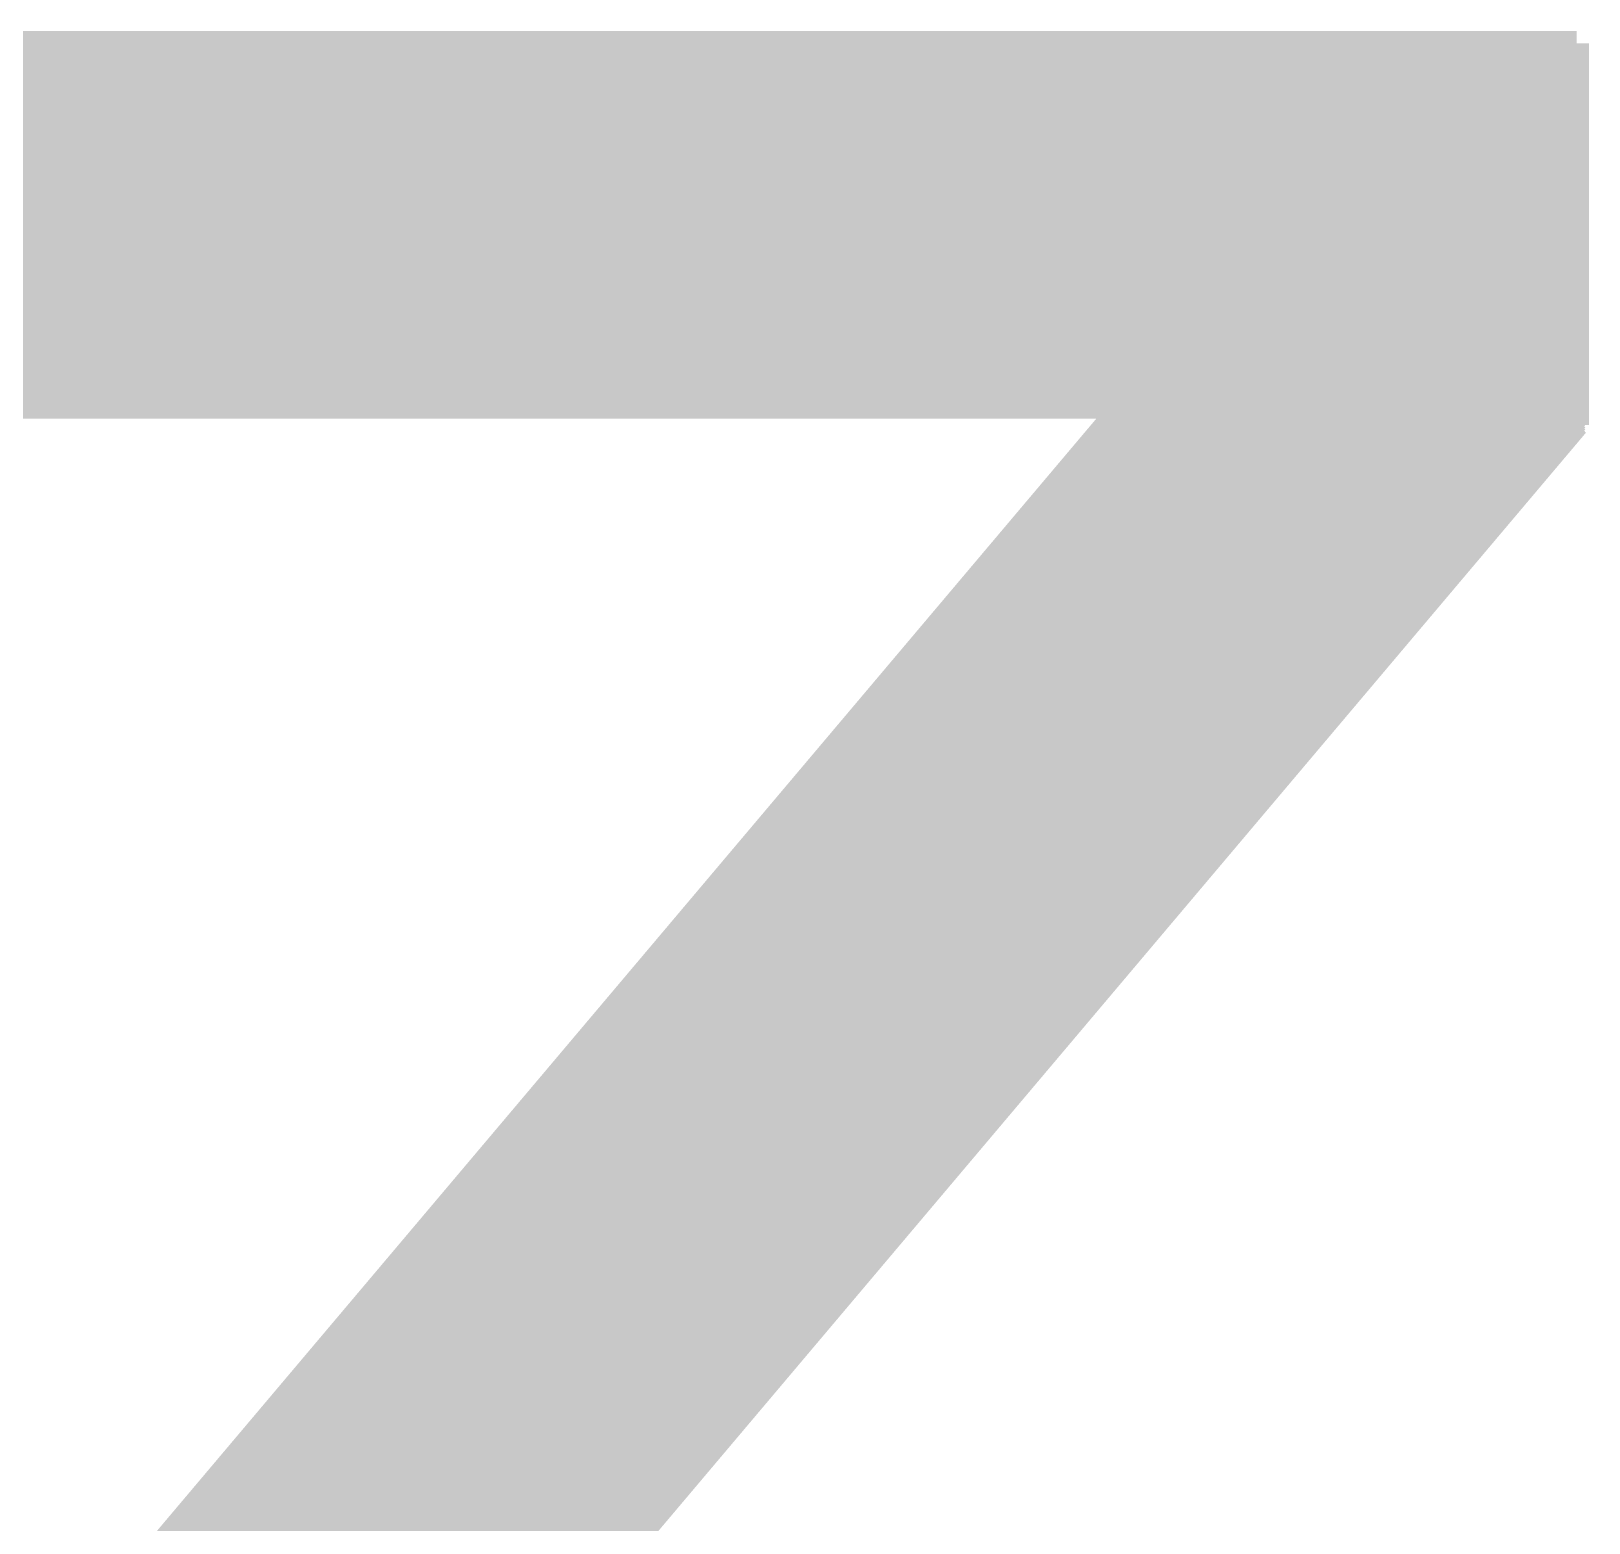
# Model space of a CAD drawing. Extents: x 35 to 236, y 10 to 166.
# Drawn here: x 90.763 to 94.028, y 111.801 to 114.929 of the extents above; entities that cross this region are included whole.
import ezdxf

# ---------------------------------------------------------------- set-up
doc = ezdxf.new("R2010")
doc.units = 0
doc.layers.add('BG_SILKSCREEN_TOP', color=254, linetype='CONTINUOUS')

msp = doc.modelspace()

# ---------------------------------------------------------------- linework, layer by layer
at = {"layer": 'BG_SILKSCREEN_TOP', "const_width": 0.0508}
for points in [[(89.1458, 114.9038), (94.0023, 114.9038)], [(94.0023, 114.9038), (89.1458, 114.9038)], [(89.9777, 114.1418), (90.7397, 114.9038)], [(89.9822, 114.1418), (90.7442, 114.9038)], [(89.9867, 114.1418), (90.7487, 114.9038)], [(89.9912, 114.1418), (90.7532, 114.9038)], [(89.9957, 114.1418), (90.7577, 114.9038)], [(90.0002, 114.1418), (90.7622, 114.9038)], [(90.0047, 114.1418), (90.7667, 114.9038)], [(90.0091, 114.1418), (90.7711, 114.9038)], [(90.0136, 114.1418), (90.7756, 114.9038)], [(90.0181, 114.1418), (90.7801, 114.9038)], [(90.0226, 114.1418), (90.7846, 114.9038)], [(90.0271, 114.1418), (90.7891, 114.9038)], [(90.0316, 114.1418), (90.7936, 114.9038)], [(90.0361, 114.1418), (90.7981, 114.9038)], [(90.0406, 114.1418), (90.8026, 114.9038)], [(90.0451, 114.1418), (90.8071, 114.9038)], [(90.0496, 114.1418), (90.8116, 114.9038)], [(90.054, 114.1418), (90.816, 114.9038)], [(90.0585, 114.1418), (90.8205, 114.9038)], [(90.063, 114.1418), (90.825, 114.9038)], [(90.0675, 114.1418), (90.8295, 114.9038)], [(90.072, 114.1418), (90.834, 114.9038)], [(90.0765, 114.1418), (90.8385, 114.9038)], [(90.081, 114.1418), (90.843, 114.9038)], [(90.0855, 114.1418), (90.8475, 114.9038)], [(90.09, 114.1418), (90.852, 114.9038)], [(90.0944, 114.1418), (90.8564, 114.9038)], [(90.0989, 114.1418), (90.8609, 114.9038)], [(90.1034, 114.1418), (90.8654, 114.9038)], [(90.1079, 114.1418), (90.8699, 114.9038)], [(90.1124, 114.1418), (90.8744, 114.9038)], [(90.1169, 114.1418), (90.8789, 114.9038)], [(90.1214, 114.1418), (90.8834, 114.9038)], [(90.1259, 114.1418), (90.8879, 114.9038)], [(90.1304, 114.1418), (90.8924, 114.9038)], [(90.1349, 114.1418), (90.8969, 114.9038)], [(90.1393, 114.1418), (90.9013, 114.9038)], [(90.1438, 114.1418), (90.9058, 114.9038)], [(90.1483, 114.1418), (90.9103, 114.9038)], [(90.1528, 114.1418), (90.9148, 114.9038)], [(90.1573, 114.1418), (90.9193, 114.9038)], [(90.1618, 114.1418), (90.9238, 114.9038)], [(90.1663, 114.1418), (90.9283, 114.9038)], [(90.1708, 114.1418), (90.9328, 114.9038)], [(90.1753, 114.1418), (90.9373, 114.9038)], [(90.1798, 114.1418), (90.9418, 114.9038)], [(90.1843, 114.1418), (90.9463, 114.9038)], [(90.1887, 114.1418), (90.9507, 114.9038)], [(90.1932, 114.1418), (90.9552, 114.9038)], [(90.1977, 114.1418), (90.9597, 114.9038)], [(90.2022, 114.1418), (90.9642, 114.9038)], [(90.2067, 114.1418), (90.9687, 114.9038)], [(90.2112, 114.1418), (90.9732, 114.9038)], [(90.2157, 114.1418), (90.9777, 114.9038)], [(90.2202, 114.1418), (90.9822, 114.9038)], [(90.2247, 114.1418), (90.9867, 114.9038)], [(90.2292, 114.1418), (90.9912, 114.9038)], [(90.2337, 114.1418), (90.9957, 114.9038)], [(90.2381, 114.1418), (91.0001, 114.9038)], [(90.2426, 114.1418), (91.0046, 114.9038)], [(90.2471, 114.1418), (91.0091, 114.9038)], [(90.2516, 114.1418), (91.0136, 114.9038)], [(90.2561, 114.1418), (91.0181, 114.9038)], [(90.2606, 114.1418), (91.0226, 114.9038)], [(90.2651, 114.1418), (91.0271, 114.9038)], [(90.2696, 114.1418), (91.0316, 114.9038)], [(90.274, 114.1418), (91.036, 114.9038)], [(90.2785, 114.1418), (91.0405, 114.9038)], [(90.283, 114.1418), (91.045, 114.9038)], [(90.2875, 114.1418), (91.0495, 114.9038)], [(90.292, 114.1418), (91.054, 114.9038)], [(90.2965, 114.1418), (91.0585, 114.9038)], [(90.301, 114.1418), (91.063, 114.9038)], [(90.3055, 114.1418), (91.0675, 114.9038)], [(90.31, 114.1418), (91.072, 114.9038)], [(90.3145, 114.1418), (91.0765, 114.9038)], [(90.3189, 114.1418), (91.0809, 114.9038)], [(90.3234, 114.1418), (91.0854, 114.9038)], [(90.3279, 114.1418), (91.0899, 114.9038)], [(90.3324, 114.1418), (91.0944, 114.9038)], [(90.3369, 114.1418), (91.0989, 114.9038)], [(90.3414, 114.1418), (91.1034, 114.9038)], [(90.3459, 114.1418), (91.1079, 114.9038)], [(90.3504, 114.1418), (91.1124, 114.9038)], [(90.3549, 114.1418), (91.1169, 114.9038)], [(90.3594, 114.1418), (91.1214, 114.9038)], [(90.3639, 114.1418), (91.1259, 114.9038)], [(90.3684, 114.1418), (91.1304, 114.9038)], [(90.3728, 114.1418), (91.1348, 114.9038)], [(90.3773, 114.1418), (91.1393, 114.9038)], [(90.3818, 114.1418), (91.1438, 114.9038)], [(90.3863, 114.1418), (91.1483, 114.9038)], [(90.3908, 114.1418), (91.1528, 114.9038)], [(90.3953, 114.1418), (91.1573, 114.9038)], [(90.3998, 114.1418), (91.1618, 114.9038)], [(90.4043, 114.1418), (91.1663, 114.9038)], [(90.4088, 114.1418), (91.1708, 114.9038)], [(90.4132, 114.1418), (91.1752, 114.9038)], [(90.4177, 114.1418), (91.1797, 114.9038)], [(90.4222, 114.1418), (91.1842, 114.9038)], [(90.4267, 114.1418), (91.1887, 114.9038)], [(90.4312, 114.1418), (91.1932, 114.9038)], [(90.4357, 114.1418), (91.1977, 114.9038)], [(90.4402, 114.1418), (91.2022, 114.9038)], [(90.4447, 114.1418), (91.2067, 114.9038)], [(90.4492, 114.1418), (91.2112, 114.9038)], [(90.4537, 114.1418), (91.2157, 114.9038)], [(90.4581, 114.1418), (91.2201, 114.9038)], [(90.4626, 114.1418), (91.2246, 114.9038)], [(90.4671, 114.1418), (91.2291, 114.9038)], [(90.4716, 114.1418), (91.2336, 114.9038)], [(90.4761, 114.1418), (91.2381, 114.9038)], [(90.4806, 114.1418), (91.2426, 114.9038)], [(90.4851, 114.1418), (91.2471, 114.9038)], [(90.4896, 114.1418), (91.2516, 114.9038)], [(90.4941, 114.1418), (91.2561, 114.9038)], [(90.4986, 114.1418), (91.2606, 114.9038)], [(90.503, 114.1418), (91.265, 114.9038)], [(90.5075, 114.1418), (91.2695, 114.9038)], [(90.512, 114.1418), (91.274, 114.9038)], [(90.5165, 114.1418), (91.2785, 114.9038)], [(90.521, 114.1418), (91.283, 114.9038)], [(90.5255, 114.1418), (91.2875, 114.9038)], [(90.53, 114.1418), (91.292, 114.9038)], [(90.5345, 114.1418), (91.2965, 114.9038)], [(90.539, 114.1418), (91.301, 114.9038)], [(90.5435, 114.1418), (91.3055, 114.9038)], [(90.548, 114.1418), (91.31, 114.9038)], [(90.5525, 114.1418), (91.3145, 114.9038)], [(90.5569, 114.1418), (91.3189, 114.9038)], [(90.5614, 114.1418), (91.3234, 114.9038)], [(90.5659, 114.1418), (91.3279, 114.9038)], [(90.5704, 114.1418), (91.3324, 114.9038)], [(90.5749, 114.1418), (91.3369, 114.9038)], [(90.5794, 114.1418), (91.3414, 114.9038)], [(90.5839, 114.1418), (91.3459, 114.9038)], [(90.5884, 114.1418), (91.3504, 114.9038)], [(90.5929, 114.1418), (91.3549, 114.9038)], [(90.5973, 114.1418), (91.3593, 114.9038)], [(90.6018, 114.1418), (91.3638, 114.9038)], [(90.6063, 114.1418), (91.3683, 114.9038)], [(90.6108, 114.1418), (91.3728, 114.9038)], [(90.6153, 114.1418), (91.3773, 114.9038)], [(90.6198, 114.1418), (91.3818, 114.9038)], [(90.6243, 114.1418), (91.3863, 114.9038)], [(90.6288, 114.1418), (91.3908, 114.9038)], [(90.6333, 114.1418), (91.3953, 114.9038)], [(90.6377, 114.1418), (91.3997, 114.9038)], [(90.6422, 114.1418), (91.4042, 114.9038)], [(90.6467, 114.1418), (91.4087, 114.9038)], [(90.6512, 114.1418), (91.4132, 114.9038)], [(90.6557, 114.1418), (91.4177, 114.9038)], [(90.6602, 114.1418), (91.4222, 114.9038)], [(90.6647, 114.1418), (91.4267, 114.9038)], [(90.6692, 114.1418), (91.4312, 114.9038)], [(90.6737, 114.1418), (91.4357, 114.9038)], [(90.6782, 114.1418), (91.4402, 114.9038)], [(90.6827, 114.1418), (91.4447, 114.9038)], [(90.6871, 114.1418), (91.4491, 114.9038)], [(90.6916, 114.1418), (91.4536, 114.9038)], [(90.6961, 114.1418), (91.4581, 114.9038)], [(90.7006, 114.1418), (91.4626, 114.9038)], [(90.7051, 114.1418), (91.4671, 114.9038)], [(90.7096, 114.1418), (91.4716, 114.9038)], [(90.7141, 114.1418), (91.4761, 114.9038)], [(90.7186, 114.1418), (91.4806, 114.9038)], [(90.7231, 114.1418), (91.4851, 114.9038)], [(90.7276, 114.1418), (91.4896, 114.9038)], [(90.7321, 114.1418), (91.4941, 114.9038)], [(90.7365, 114.1418), (91.4985, 114.9038)], [(90.741, 114.1418), (91.503, 114.9038)], [(90.7455, 114.1418), (91.5075, 114.9038)], [(90.75, 114.1418), (91.512, 114.9038)], [(90.7545, 114.1418), (91.5165, 114.9038)], [(90.759, 114.1418), (91.521, 114.9038)], [(90.7635, 114.1418), (91.5255, 114.9038)], [(90.768, 114.1418), (91.53, 114.9038)], [(90.7725, 114.1418), (91.5345, 114.9038)], [(90.7769, 114.1418), (91.5389, 114.9038)], [(90.7814, 114.1418), (91.5434, 114.9038)], [(90.7859, 114.1418), (91.5479, 114.9038)], [(90.7904, 114.1418), (91.5524, 114.9038)], [(90.7949, 114.1418), (91.5569, 114.9038)], [(90.7994, 114.1418), (91.5614, 114.9038)], [(90.8039, 114.1418), (91.5659, 114.9038)], [(90.8084, 114.1418), (91.5704, 114.9038)], [(90.8129, 114.1418), (91.5749, 114.9038)], [(90.8173, 114.1418), (91.5793, 114.9038)], [(90.8218, 114.1418), (91.5838, 114.9038)], [(90.8263, 114.1418), (91.5883, 114.9038)], [(90.8308, 114.1418), (91.5928, 114.9038)], [(90.8353, 114.1418), (91.5973, 114.9038)], [(90.8398, 114.1418), (91.6018, 114.9038)], [(90.8443, 114.1418), (91.6063, 114.9038)], [(90.8488, 114.1418), (91.6108, 114.9038)], [(90.8533, 114.1418), (91.6153, 114.9038)], [(90.8578, 114.1418), (91.6198, 114.9038)], [(90.8623, 114.1418), (91.6243, 114.9038)], [(90.8668, 114.1418), (91.6288, 114.9038)], [(90.8712, 114.1418), (91.6332, 114.9038)], [(90.8757, 114.1418), (91.6377, 114.9038)], [(90.8802, 114.1418), (91.6422, 114.9038)], [(90.8847, 114.1418), (91.6467, 114.9038)], [(90.8892, 114.1418), (91.6512, 114.9038)], [(90.8937, 114.1418), (91.6557, 114.9038)], [(90.8982, 114.1418), (91.6602, 114.9038)], [(90.9027, 114.1418), (91.6647, 114.9038)], [(90.9072, 114.1418), (91.6692, 114.9038)], [(90.9117, 114.1418), (91.6737, 114.9038)], [(90.9162, 114.1418), (91.6782, 114.9038)], [(90.9206, 114.1418), (91.6826, 114.9038)], [(90.9251, 114.1418), (91.6871, 114.9038)], [(90.9296, 114.1418), (91.6916, 114.9038)], [(90.9341, 114.1418), (91.6961, 114.9038)], [(90.9386, 114.1418), (91.7006, 114.9038)], [(90.9431, 114.1418), (91.7051, 114.9038)], [(90.9476, 114.1418), (91.7096, 114.9038)], [(90.9521, 114.1418), (91.7141, 114.9038)], [(90.9566, 114.1418), (91.7186, 114.9038)], [(90.961, 114.1418), (91.723, 114.9038)], [(90.9655, 114.1418), (91.7275, 114.9038)], [(90.97, 114.1418), (91.732, 114.9038)], [(90.9745, 114.1418), (91.7365, 114.9038)], [(90.979, 114.1418), (91.741, 114.9038)], [(90.9835, 114.1418), (91.7455, 114.9038)], [(90.988, 114.1418), (91.75, 114.9038)], [(90.9925, 114.1418), (91.7545, 114.9038)], [(90.997, 114.1418), (91.759, 114.9038)], [(91.0014, 114.1418), (91.7634, 114.9038)], [(91.0059, 114.1418), (91.7679, 114.9038)], [(91.0104, 114.1418), (91.7724, 114.9038)], [(91.0149, 114.1418), (91.7769, 114.9038)], [(91.0194, 114.1418), (91.7814, 114.9038)], [(91.0239, 114.1418), (91.7859, 114.9038)], [(91.0284, 114.1418), (91.7904, 114.9038)], [(91.0329, 114.1418), (91.7949, 114.9038)], [(91.0374, 114.1418), (91.7994, 114.9038)], [(91.0419, 114.1418), (91.8039, 114.9038)], [(91.0464, 114.1418), (91.8084, 114.9038)], [(91.0509, 114.1418), (91.8129, 114.9038)], [(91.0553, 114.1418), (91.8173, 114.9038)], [(91.0598, 114.1418), (91.8218, 114.9038)], [(91.0643, 114.1418), (91.8263, 114.9038)], [(91.0688, 114.1418), (91.8308, 114.9038)], [(91.0733, 114.1418), (91.8353, 114.9038)], [(91.0778, 114.1418), (91.8398, 114.9038)], [(91.0823, 114.1418), (91.8443, 114.9038)], [(91.0868, 114.1418), (91.8488, 114.9038)], [(91.0913, 114.1418), (91.8533, 114.9038)], [(91.0958, 114.1418), (91.8578, 114.9038)], [(91.1002, 114.1418), (91.8622, 114.9038)], [(91.1047, 114.1418), (91.8667, 114.9038)], [(91.1092, 114.1418), (91.8712, 114.9038)], [(91.1137, 114.1418), (91.8757, 114.9038)], [(91.1182, 114.1418), (91.8802, 114.9038)], [(91.1227, 114.1418), (91.8847, 114.9038)], [(91.1272, 114.1418), (91.8892, 114.9038)], [(91.1317, 114.1418), (91.8937, 114.9038)], [(91.1362, 114.1418), (91.8982, 114.9038)], [(91.1406, 114.1418), (91.9026, 114.9038)], [(91.1451, 114.1418), (91.9071, 114.9038)], [(91.1496, 114.1418), (91.9116, 114.9038)], [(91.1541, 114.1418), (91.9161, 114.9038)], [(91.1586, 114.1418), (91.9206, 114.9038)], [(91.1631, 114.1418), (91.9251, 114.9038)], [(91.1676, 114.1418), (91.9296, 114.9038)], [(91.1721, 114.1418), (91.9341, 114.9038)], [(91.1766, 114.1418), (91.9386, 114.9038)], [(91.1811, 114.1418), (91.9431, 114.9038)], [(91.1855, 114.1418), (91.9475, 114.9038)], [(91.19, 114.1418), (91.952, 114.9038)], [(91.1945, 114.1418), (91.9565, 114.9038)], [(91.199, 114.1418), (91.961, 114.9038)], [(91.2035, 114.1418), (91.9655, 114.9038)], [(91.208, 114.1418), (91.97, 114.9038)], [(91.2125, 114.1418), (91.9745, 114.9038)], [(91.217, 114.1418), (91.979, 114.9038)], [(91.2215, 114.1418), (91.9835, 114.9038)], [(91.226, 114.1418), (91.988, 114.9038)], [(91.2305, 114.1418), (91.9925, 114.9038)], [(91.235, 114.1418), (91.997, 114.9038)], [(91.2394, 114.1418), (92.0014, 114.9038)], [(91.2439, 114.1418), (92.0059, 114.9038)], [(91.2484, 114.1418), (92.0104, 114.9038)], [(91.2529, 114.1418), (92.0149, 114.9038)], [(91.2574, 114.1418), (92.0194, 114.9038)], [(91.2619, 114.1418), (92.0239, 114.9038)], [(91.2664, 114.1418), (92.0284, 114.9038)], [(91.2709, 114.1418), (92.0329, 114.9038)], [(91.2754, 114.1418), (92.0374, 114.9038)], [(91.2798, 114.1418), (92.0418, 114.9038)], [(91.2843, 114.1418), (92.0463, 114.9038)], [(91.2888, 114.1418), (92.0508, 114.9038)], [(91.2933, 114.1418), (92.0553, 114.9038)], [(91.2978, 114.1418), (92.0598, 114.9038)], [(91.3023, 114.1418), (92.0643, 114.9038)], [(91.3068, 114.1418), (92.0688, 114.9038)], [(91.3113, 114.1418), (92.0733, 114.9038)], [(91.3158, 114.1418), (92.0778, 114.9038)], [(91.3202, 114.1418), (92.0822, 114.9038)], [(91.3247, 114.1418), (92.0867, 114.9038)], [(91.3292, 114.1418), (92.0912, 114.9038)], [(91.3337, 114.1418), (92.0957, 114.9038)], [(91.3382, 114.1418), (92.1002, 114.9038)], [(91.3427, 114.1418), (92.1047, 114.9038)], [(91.3472, 114.1418), (92.1092, 114.9038)], [(91.3517, 114.1418), (92.1137, 114.9038)], [(91.3562, 114.1418), (92.1182, 114.9038)], [(91.3607, 114.1418), (92.1227, 114.9038)], [(91.3652, 114.1418), (92.1272, 114.9038)], [(91.3696, 114.1418), (92.1316, 114.9038)], [(91.3741, 114.1418), (92.1361, 114.9038)], [(91.3786, 114.1418), (92.1406, 114.9038)], [(91.3831, 114.1418), (92.1451, 114.9038)], [(91.3876, 114.1418), (92.1496, 114.9038)], [(91.3921, 114.1418), (92.1541, 114.9038)], [(91.3966, 114.1418), (92.1586, 114.9038)], [(91.4011, 114.1418), (92.1631, 114.9038)], [(91.4056, 114.1418), (92.1676, 114.9038)], [(91.4101, 114.1418), (92.1721, 114.9038)], [(91.4146, 114.1418), (92.1766, 114.9038)], [(91.419, 114.1418), (92.181, 114.9038)], [(91.4235, 114.1418), (92.1855, 114.9038)], [(91.428, 114.1418), (92.19, 114.9038)], [(91.4325, 114.1418), (92.1945, 114.9038)], [(91.437, 114.1418), (92.199, 114.9038)], [(91.4415, 114.1418), (92.2035, 114.9038)], [(91.446, 114.1418), (92.208, 114.9038)], [(91.4505, 114.1418), (92.2125, 114.9038)], [(91.455, 114.1418), (92.217, 114.9038)], [(91.4595, 114.1418), (92.2215, 114.9038)], [(91.4639, 114.1418), (92.2259, 114.9038)], [(91.4684, 114.1418), (92.2304, 114.9038)], [(91.4729, 114.1418), (92.2349, 114.9038)], [(91.4774, 114.1418), (92.2394, 114.9038)], [(91.4819, 114.1418), (92.2439, 114.9038)], [(91.4864, 114.1418), (92.2484, 114.9038)], [(91.4909, 114.1418), (92.2529, 114.9038)], [(91.4954, 114.1418), (92.2574, 114.9038)], [(91.4998, 114.1418), (92.2618, 114.9038)], [(91.5043, 114.1418), (92.2663, 114.9038)], [(91.5088, 114.1418), (92.2708, 114.9038)], [(91.5133, 114.1418), (92.2753, 114.9038)], [(91.5178, 114.1418), (92.2798, 114.9038)], [(91.5223, 114.1418), (92.2843, 114.9038)], [(91.5268, 114.1418), (92.2888, 114.9038)], [(91.5313, 114.1418), (92.2933, 114.9038)], [(91.5358, 114.1418), (92.2978, 114.9038)], [(91.5403, 114.1418), (92.3023, 114.9038)], [(91.5448, 114.1418), (92.3068, 114.9038)], [(91.5492, 114.1418), (92.3112, 114.9038)], [(91.5537, 114.1418), (92.3157, 114.9038)], [(91.5582, 114.1418), (92.3202, 114.9038)], [(91.5627, 114.1418), (92.3247, 114.9038)], [(91.5672, 114.1418), (92.3292, 114.9038)], [(91.5717, 114.1418), (92.3337, 114.9038)], [(91.5762, 114.1418), (92.3382, 114.9038)], [(91.5807, 114.1418), (92.3427, 114.9038)], [(91.5852, 114.1418), (92.3472, 114.9038)], [(91.5897, 114.1418), (92.3517, 114.9038)], [(91.5942, 114.1418), (92.3562, 114.9038)], [(91.5987, 114.1418), (92.3607, 114.9038)], [(91.6031, 114.1418), (92.3651, 114.9038)], [(91.6076, 114.1418), (92.3696, 114.9038)], [(91.6121, 114.1418), (92.3741, 114.9038)], [(91.6166, 114.1418), (92.3786, 114.9038)], [(91.6211, 114.1418), (92.3831, 114.9038)], [(91.6256, 114.1418), (92.3876, 114.9038)], [(91.6301, 114.1418), (92.3921, 114.9038)], [(91.6346, 114.1418), (92.3966, 114.9038)], [(91.6391, 114.1418), (92.4011, 114.9038)], [(91.6435, 114.1418), (92.4055, 114.9038)], [(91.648, 114.1418), (92.41, 114.9038)], [(91.6525, 114.1418), (92.4145, 114.9038)], [(91.657, 114.1418), (92.419, 114.9038)], [(91.6615, 114.1418), (92.4235, 114.9038)], [(91.666, 114.1418), (92.428, 114.9038)], [(91.6705, 114.1418), (92.4325, 114.9038)], [(91.675, 114.1418), (92.437, 114.9038)], [(91.6795, 114.1418), (92.4415, 114.9038)], [(91.6839, 114.1418), (92.4459, 114.9038)], [(91.6884, 114.1418), (92.4504, 114.9038)], [(91.6929, 114.1418), (92.4549, 114.9038)], [(91.6974, 114.1418), (92.4594, 114.9038)], [(91.7019, 114.1418), (92.4639, 114.9038)], [(91.7064, 114.1418), (92.4684, 114.9038)], [(91.7109, 114.1418), (92.4729, 114.9038)], [(91.7154, 114.1418), (92.4774, 114.9038)], [(91.7199, 114.1418), (92.4819, 114.9038)], [(91.7244, 114.1418), (92.4864, 114.9038)], [(91.7289, 114.1418), (92.4909, 114.9038)], [(91.7333, 114.1418), (92.4953, 114.9038)], [(91.7378, 114.1418), (92.4998, 114.9038)], [(91.7423, 114.1418), (92.5043, 114.9038)], [(91.7468, 114.1418), (92.5088, 114.9038)], [(91.7513, 114.1418), (92.5133, 114.9038)], [(91.7558, 114.1418), (92.5178, 114.9038)], [(91.7603, 114.1418), (92.5223, 114.9038)], [(91.7648, 114.1418), (92.5268, 114.9038)], [(91.7693, 114.1418), (92.5313, 114.9038)], [(91.7738, 114.1418), (92.5358, 114.9038)], [(91.7783, 114.1418), (92.5403, 114.9038)], [(91.7827, 114.1418), (92.5447, 114.9038)], [(91.7872, 114.1418), (92.5492, 114.9038)], [(91.7917, 114.1418), (92.5537, 114.9038)], [(91.7962, 114.1418), (92.5582, 114.9038)], [(91.8007, 114.1418), (92.5627, 114.9038)], [(91.8052, 114.1418), (92.5672, 114.9038)], [(91.8097, 114.1418), (92.5717, 114.9038)], [(91.8142, 114.1418), (92.5762, 114.9038)], [(91.8187, 114.1418), (92.5807, 114.9038)], [(91.8231, 114.1418), (92.5851, 114.9038)], [(91.8276, 114.1418), (92.5896, 114.9038)], [(91.8321, 114.1418), (92.5941, 114.9038)], [(91.8366, 114.1418), (92.5986, 114.9038)], [(91.8411, 114.1418), (92.6031, 114.9038)], [(91.8456, 114.1418), (92.6076, 114.9038)], [(91.8501, 114.1418), (92.6121, 114.9038)], [(91.8546, 114.1418), (92.6166, 114.9038)], [(91.8591, 114.1418), (92.6211, 114.9038)], [(91.8635, 114.1418), (92.6255, 114.9038)], [(91.868, 114.1418), (92.63, 114.9038)], [(91.8725, 114.1418), (92.6345, 114.9038)], [(91.877, 114.1418), (92.639, 114.9038)], [(91.8815, 114.1418), (92.6435, 114.9038)], [(91.886, 114.1418), (92.648, 114.9038)], [(91.8905, 114.1418), (92.6525, 114.9038)], [(91.895, 114.1418), (92.657, 114.9038)], [(91.8995, 114.1418), (92.6615, 114.9038)], [(91.904, 114.1418), (92.666, 114.9038)], [(91.9085, 114.1418), (92.6705, 114.9038)], [(91.913, 114.1418), (92.675, 114.9038)], [(91.9174, 114.1418), (92.6794, 114.9038)], [(91.9219, 114.1418), (92.6839, 114.9038)], [(91.9264, 114.1418), (92.6884, 114.9038)], [(91.9309, 114.1418), (92.6929, 114.9038)], [(91.9354, 114.1418), (92.6974, 114.9038)], [(91.9399, 114.1418), (92.7019, 114.9038)], [(91.9444, 114.1418), (92.7064, 114.9038)], [(91.9489, 114.1418), (92.7109, 114.9038)], [(91.9534, 114.1418), (92.7154, 114.9038)], [(91.9579, 114.1418), (92.7199, 114.9038)], [(91.9623, 114.1418), (92.7243, 114.9038)], [(91.9668, 114.1418), (92.7288, 114.9038)], [(91.9713, 114.1418), (92.7333, 114.9038)], [(91.9758, 114.1418), (92.7378, 114.9038)], [(91.9803, 114.1418), (92.7423, 114.9038)], [(91.9848, 114.1418), (92.7468, 114.9038)], [(91.9893, 114.1418), (92.7513, 114.9038)], [(91.9938, 114.1418), (92.7558, 114.9038)], [(91.9983, 114.1418), (92.7603, 114.9038)], [(92.0028, 114.1418), (92.7648, 114.9038)], [(92.0072, 114.1418), (92.7692, 114.9038)], [(92.0074, 112.9072), (94.0023, 114.902)], [(92.0117, 114.1418), (92.7737, 114.9038)], [(92.0162, 114.1418), (92.7782, 114.9038)], [(92.0207, 114.1418), (92.7827, 114.9038)], [(92.0252, 114.1418), (92.7872, 114.9038)], [(92.0297, 114.1418), (92.7917, 114.9038)], [(92.0318, 112.936), (93.9995, 114.9038)], [(92.0342, 114.1418), (92.7962, 114.9038)], [(92.0387, 114.1418), (92.8007, 114.9038)], [(92.0432, 114.1418), (92.8052, 114.9038)], [(92.0476, 114.1418), (92.8096, 114.9038)], [(92.0521, 114.1418), (92.8141, 114.9038)], [(92.0561, 112.9649), (93.995, 114.9038)], [(92.0566, 114.1418), (92.8186, 114.9038)], [(92.0611, 114.1418), (92.8231, 114.9038)], [(92.0656, 114.1418), (92.8276, 114.9038)], [(92.0701, 114.1418), (92.8321, 114.9038)], [(92.0746, 114.1418), (92.8366, 114.9038)], [(92.0791, 114.1418), (92.8411, 114.9038)], [(92.0804, 112.9937), (93.9906, 114.9038)], [(92.0836, 114.1418), (92.8456, 114.9038)], [(92.0881, 114.1418), (92.8501, 114.9038)], [(92.0926, 114.1418), (92.8546, 114.9038)], [(92.0971, 114.1418), (92.8591, 114.9038)], [(92.1015, 114.1418), (92.8635, 114.9038)], [(92.1048, 113.0225), (93.9861, 114.9038)], [(92.106, 114.1418), (92.868, 114.9038)], [(92.1105, 114.1418), (92.8725, 114.9038)], [(92.115, 114.1418), (92.877, 114.9038)], [(92.1195, 114.1418), (92.8815, 114.9038)], [(92.124, 114.1418), (92.886, 114.9038)], [(92.1285, 114.1418), (92.8905, 114.9038)], [(92.1291, 113.0514), (93.9816, 114.9038)], [(92.133, 114.1418), (92.895, 114.9038)], [(92.1375, 114.1418), (92.8995, 114.9038)], [(92.142, 114.1418), (92.904, 114.9038)], [(92.1464, 114.1418), (92.9084, 114.9038)], [(92.1509, 114.1418), (92.9129, 114.9038)], [(92.1535, 113.0802), (93.9771, 114.9038)], [(92.1554, 114.1418), (92.9174, 114.9038)], [(92.1599, 114.1418), (92.9219, 114.9038)], [(92.1644, 114.1418), (92.9264, 114.9038)], [(92.1689, 114.1418), (92.9309, 114.9038)], [(92.1734, 114.1418), (92.9354, 114.9038)], [(92.1778, 113.109), (93.9726, 114.9038)], [(92.1779, 114.1418), (92.9399, 114.9038)], [(92.1823, 114.1418), (92.9443, 114.9038)], [(92.1868, 114.1418), (92.9488, 114.9038)], [(92.1913, 114.1418), (92.9533, 114.9038)], [(92.1958, 114.1418), (92.9578, 114.9038)], [(92.2003, 114.1418), (92.9623, 114.9038)], [(92.2022, 113.1378), (93.9681, 114.9038)], [(92.2048, 114.1418), (92.9668, 114.9038)], [(92.2093, 114.1418), (92.9713, 114.9038)], [(92.2138, 114.1418), (92.9758, 114.9038)], [(92.2183, 114.1418), (92.9803, 114.9038)], [(92.2228, 114.1418), (92.9848, 114.9038)], [(92.2265, 113.1667), (93.9636, 114.9038)], [(92.2273, 114.1418), (92.9893, 114.9038)], [(92.2317, 114.1418), (92.9937, 114.9038)], [(92.2362, 114.1418), (92.9982, 114.9038)], [(92.2407, 114.1418), (93.0027, 114.9038)], [(92.2452, 114.1418), (93.0072, 114.9038)], [(92.2497, 114.1418), (93.0117, 114.9038)], [(92.2508, 113.1955), (93.9591, 114.9038)], [(92.2542, 114.1418), (93.0162, 114.9038)], [(92.2587, 114.1418), (93.0207, 114.9038)], [(92.2632, 114.1418), (93.0252, 114.9038)], [(92.2677, 114.1418), (93.0297, 114.9038)], [(92.2722, 114.1418), (93.0342, 114.9038)], [(92.2752, 113.2244), (93.9546, 114.9038)], [(92.2767, 114.1418), (93.0387, 114.9038)], [(92.2812, 114.1418), (93.0432, 114.9038)], [(92.2856, 114.1418), (93.0476, 114.9038)], [(92.2901, 114.1418), (93.0521, 114.9038)], [(92.2946, 114.1418), (93.0566, 114.9038)], [(92.2991, 114.1418), (93.0611, 114.9038)], [(92.2995, 113.2532), (93.9501, 114.9038)], [(92.3036, 114.1418), (93.0656, 114.9038)], [(92.3081, 114.1418), (93.0701, 114.9038)], [(92.3126, 114.1418), (93.0746, 114.9038)], [(92.3171, 114.1418), (93.0791, 114.9038)], [(92.3216, 114.1418), (93.0836, 114.9038)], [(92.3239, 113.282), (93.9457, 114.9038)], [(92.326, 114.1418), (93.088, 114.9038)], [(92.3305, 114.1418), (93.0925, 114.9038)], [(92.335, 114.1418), (93.097, 114.9038)], [(92.3395, 114.1418), (93.1015, 114.9038)], [(92.344, 114.1418), (93.106, 114.9038)], [(92.3482, 113.3108), (93.9412, 114.9038)], [(92.3485, 114.1418), (93.1105, 114.9038)], [(92.353, 114.1418), (93.115, 114.9038)], [(92.3575, 114.1418), (93.1195, 114.9038)], [(92.362, 114.1418), (93.124, 114.9038)], [(92.3664, 114.1418), (93.1284, 114.9038)], [(92.3709, 114.1418), (93.1329, 114.9038)], [(92.3725, 113.3397), (93.9367, 114.9038)], [(92.3754, 114.1418), (93.1374, 114.9038)], [(92.3799, 114.1418), (93.1419, 114.9038)], [(92.3844, 114.1418), (93.1464, 114.9038)], [(92.3889, 114.1418), (93.1509, 114.9038)], [(92.3934, 114.1418), (93.1554, 114.9038)], [(92.3969, 113.3685), (93.9322, 114.9038)], [(92.3979, 114.1418), (93.1599, 114.9038)], [(92.4024, 114.1418), (93.1644, 114.9038)], [(92.4069, 114.1418), (93.1689, 114.9038)], [(92.4114, 114.1418), (93.1734, 114.9038)], [(92.4158, 114.1418), (93.1778, 114.9038)], [(92.4203, 114.1418), (93.1823, 114.9038)], [(92.4212, 113.3973), (93.9277, 114.9038)], [(92.4248, 114.1418), (93.1868, 114.9038)], [(92.4293, 114.1418), (93.1913, 114.9038)], [(92.4338, 114.1418), (93.1958, 114.9038)], [(92.4383, 114.1418), (93.2003, 114.9038)], [(92.4428, 114.1418), (93.2048, 114.9038)], [(92.4456, 113.4262), (93.9232, 114.9038)], [(92.4473, 114.1418), (93.2093, 114.9038)], [(92.4518, 114.1418), (93.2138, 114.9038)], [(92.4563, 114.1418), (93.2183, 114.9038)], [(92.4608, 114.1418), (93.2228, 114.9038)], [(92.4652, 114.1418), (93.2272, 114.9038)], [(92.4697, 114.1418), (93.2317, 114.9038)], [(92.4699, 113.455), (93.9187, 114.9038)], [(92.4742, 114.1418), (93.2362, 114.9038)], [(92.4787, 114.1418), (93.2407, 114.9038)], [(92.4832, 114.1418), (93.2452, 114.9038)], [(92.4877, 114.1418), (93.2497, 114.9038)], [(92.4922, 114.1418), (93.2542, 114.9038)], [(92.4943, 113.4838), (93.9142, 114.9038)], [(92.4967, 114.1418), (93.2587, 114.9038)], [(92.5012, 114.1418), (93.2632, 114.9038)], [(92.5056, 114.1418), (93.2676, 114.9038)], [(92.5101, 114.1418), (93.2721, 114.9038)], [(92.5146, 114.1418), (93.2766, 114.9038)], [(92.5186, 113.5127), (93.9097, 114.9038)], [(92.5191, 114.1418), (93.2811, 114.9038)], [(92.5236, 114.1418), (93.2856, 114.9038)], [(92.5281, 114.1418), (93.2901, 114.9038)], [(92.5326, 114.1418), (93.2946, 114.9038)], [(92.5371, 114.1418), (93.2991, 114.9038)], [(92.5416, 114.1418), (93.3036, 114.9038)], [(92.5429, 113.5415), (93.9053, 114.9038)], [(92.5461, 114.1418), (93.3081, 114.9038)], [(92.5505, 114.1418), (93.3125, 114.9038)], [(92.555, 114.1418), (93.317, 114.9038)], [(92.5595, 114.1418), (93.3215, 114.9038)], [(92.564, 114.1418), (93.326, 114.9038)], [(92.5673, 113.5703), (93.9008, 114.9038)], [(92.5685, 114.1418), (93.3305, 114.9038)], [(92.573, 114.1418), (93.335, 114.9038)], [(92.5775, 114.1418), (93.3395, 114.9038)], [(92.582, 114.1418), (93.344, 114.9038)], [(92.5865, 114.1418), (93.3485, 114.9038)], [(92.591, 114.1418), (93.353, 114.9038)], [(92.5916, 113.5992), (93.8963, 114.9038)], [(92.5955, 114.1418), (93.3575, 114.9038)], [(92.5999, 114.1418), (93.3619, 114.9038)], [(92.6044, 114.1418), (93.3664, 114.9038)], [(92.6089, 114.1418), (93.3709, 114.9038)], [(92.6134, 114.1418), (93.3754, 114.9038)], [(92.6159, 113.628), (93.8918, 114.9038)], [(92.6179, 114.1418), (93.3799, 114.9038)], [(92.6224, 114.1418), (93.3844, 114.9038)], [(92.6269, 114.1418), (93.3889, 114.9038)], [(92.6314, 114.1418), (93.3934, 114.9038)], [(92.6359, 114.1418), (93.3979, 114.9038)], [(92.6403, 113.6568), (93.8873, 114.9038)], [(92.6404, 114.1418), (93.4024, 114.9038)], [(92.6448, 114.1418), (93.4068, 114.9038)], [(92.6493, 114.1418), (93.4113, 114.9038)], [(92.6538, 114.1418), (93.4158, 114.9038)], [(92.6583, 114.1418), (93.4203, 114.9038)], [(92.6628, 114.1418), (93.4248, 114.9038)], [(92.6646, 113.6856), (93.8828, 114.9038)], [(92.6673, 114.1418), (93.4293, 114.9038)], [(92.6718, 114.1418), (93.4338, 114.9038)], [(92.6763, 114.1418), (93.4383, 114.9038)], [(92.6808, 114.1418), (93.4428, 114.9038)], [(92.6853, 114.1418), (93.4473, 114.9038)], [(92.689, 113.7145), (93.8783, 114.9038)], [(92.6897, 114.1418), (93.4517, 114.9038)], [(92.6942, 114.1418), (93.4562, 114.9038)], [(92.6987, 114.1418), (93.4607, 114.9038)], [(92.7032, 114.1418), (93.4652, 114.9038)], [(92.7077, 114.1418), (93.4697, 114.9038)], [(92.7122, 114.1418), (93.4742, 114.9038)], [(92.7133, 113.7433), (93.8738, 114.9038)], [(92.7167, 114.1418), (93.4787, 114.9038)], [(92.7212, 114.1418), (93.4832, 114.9038)], [(92.7257, 114.1418), (93.4877, 114.9038)], [(92.7301, 114.1418), (93.4921, 114.9038)], [(92.7346, 114.1418), (93.4966, 114.9038)], [(92.7377, 113.7721), (93.8693, 114.9038)], [(92.7391, 114.1418), (93.5011, 114.9038)], [(92.7436, 114.1418), (93.5056, 114.9038)], [(92.7481, 114.1418), (93.5101, 114.9038)], [(92.7526, 114.1418), (93.5146, 114.9038)], [(92.7571, 114.1418), (93.5191, 114.9038)], [(92.7616, 114.1418), (93.5236, 114.9038)], [(92.762, 113.801), (93.8648, 114.9038)], [(92.7661, 114.1418), (93.5281, 114.9038)], [(92.7706, 114.1418), (93.5326, 114.9038)], [(92.7751, 114.1418), (93.5371, 114.9038)], [(92.7795, 114.1418), (93.5415, 114.9038)], [(92.784, 114.1418), (93.546, 114.9038)], [(92.7864, 113.8298), (93.8603, 114.9038)], [(92.7885, 114.1418), (93.5505, 114.9038)], [(92.793, 114.1418), (93.555, 114.9038)], [(92.7975, 114.1418), (93.5595, 114.9038)], [(92.802, 114.1418), (93.564, 114.9038)], [(92.8065, 114.1418), (93.5685, 114.9038)], [(92.8107, 113.8586), (93.8558, 114.9038)], [(92.811, 114.1418), (93.573, 114.9038)], [(92.8155, 114.1418), (93.5775, 114.9038)], [(92.82, 114.1418), (93.582, 114.9038)], [(92.8245, 114.1418), (93.5865, 114.9038)], [(92.8289, 114.1418), (93.5909, 114.9038)], [(92.8334, 114.1418), (93.5954, 114.9038)], [(92.835, 113.8875), (93.8514, 114.9038)], [(92.8379, 114.1418), (93.5999, 114.9038)], [(92.8424, 114.1418), (93.6044, 114.9038)], [(92.8469, 114.1418), (93.6089, 114.9038)], [(92.8514, 114.1418), (93.6134, 114.9038)], [(92.8559, 114.1418), (93.6179, 114.9038)], [(92.8594, 113.9163), (93.8469, 114.9038)], [(92.8604, 114.1418), (93.6224, 114.9038)], [(92.8649, 114.1418), (93.6269, 114.9038)], [(92.8693, 114.1418), (93.6313, 114.9038)], [(92.8738, 114.1418), (93.6358, 114.9038)], [(92.8783, 114.1418), (93.6403, 114.9038)], [(92.8828, 114.1418), (93.6448, 114.9038)], [(92.8837, 113.9451), (93.8424, 114.9038)], [(92.8873, 114.1418), (93.6493, 114.9038)], [(92.8918, 114.1418), (93.6538, 114.9038)], [(92.8963, 114.1418), (93.6583, 114.9038)], [(92.9008, 114.1418), (93.6628, 114.9038)], [(92.9053, 114.1418), (93.6673, 114.9038)], [(92.908, 113.974), (93.8379, 114.9038)], [(92.9097, 114.1418), (93.6717, 114.9038)], [(92.9142, 114.1418), (93.6762, 114.9038)], [(92.9187, 114.1418), (93.6807, 114.9038)], [(92.9232, 114.1418), (93.6852, 114.9038)], [(92.9277, 114.1418), (93.6897, 114.9038)], [(92.9322, 114.1418), (93.6942, 114.9038)], [(92.9324, 114.0028), (93.8334, 114.9038)], [(92.9367, 114.1418), (93.6987, 114.9038)], [(92.9412, 114.1418), (93.7032, 114.9038)], [(92.9457, 114.1418), (93.7077, 114.9038)], [(92.9502, 114.1418), (93.7122, 114.9038)], [(92.9547, 114.1418), (93.7167, 114.9038)], [(92.9567, 114.0316), (93.8289, 114.9038)], [(92.9592, 114.1418), (93.7212, 114.9038)], [(92.9636, 114.1418), (93.7256, 114.9038)], [(92.9681, 114.1418), (93.7301, 114.9038)], [(92.9726, 114.1418), (93.7346, 114.9038)], [(92.9771, 114.1418), (93.7391, 114.9038)], [(92.9811, 114.0604), (93.8244, 114.9038)], [(92.9816, 114.1418), (93.7436, 114.9038)], [(92.9861, 114.1418), (93.7481, 114.9038)], [(92.9906, 114.1418), (93.7526, 114.9038)], [(92.9951, 114.1418), (93.7571, 114.9038)], [(92.9996, 114.1418), (93.7616, 114.9038)], [(93.0041, 114.1418), (93.7661, 114.9038)], [(93.0054, 114.0893), (93.8199, 114.9038)], [(93.0086, 114.1418), (93.7706, 114.9038)], [(93.013, 114.1418), (93.775, 114.9038)], [(93.0175, 114.1418), (93.7795, 114.9038)], [(93.022, 114.1418), (93.784, 114.9038)], [(93.0265, 114.1418), (93.7885, 114.9038)], [(93.0298, 114.1181), (93.8154, 114.9038)], [(93.031, 114.1418), (93.793, 114.9038)], [(93.0355, 114.1418), (93.7975, 114.9038)], [(93.04, 114.1418), (93.802, 114.9038)], [(93.0445, 114.1418), (93.8065, 114.9038)], [(93.0489, 114.1418), (93.8109, 114.9038)], [(94.0023, 114.9038), (94.0023, 114.1037)], [(94.0023, 114.1037), (94.0023, 114.9038)], [(91.837, 112.7054), (94.0023, 114.8706)], [(91.8614, 112.7342), (94.0023, 114.8751)], [(91.8857, 112.763), (94.0023, 114.8796)], [(91.9101, 112.7919), (94.0023, 114.8841)], [(91.9344, 112.8207), (94.0023, 114.8886)], [(91.9587, 112.8495), (94.0023, 114.8931)], [(91.9831, 112.8784), (94.0023, 114.8975)], [(91.6423, 112.4747), (94.0023, 114.8347)], [(91.6666, 112.5036), (94.0023, 114.8392)], [(91.691, 112.5324), (94.0023, 114.8437)], [(91.7153, 112.5612), (94.0023, 114.8482)], [(91.7397, 112.5901), (94.0023, 114.8526)], [(91.764, 112.6189), (94.0023, 114.8571)], [(91.7884, 112.6477), (94.0023, 114.8616)], [(91.8127, 112.6766), (94.0023, 114.8661)], [(91.4719, 112.2729), (94.0023, 114.8032)], [(91.4963, 112.3018), (94.0023, 114.8077)], [(91.5206, 112.3306), (94.0023, 114.8122)], [(91.545, 112.3594), (94.0023, 114.8167)], [(91.5693, 112.3882), (94.0023, 114.8212)], [(91.5936, 112.4171), (94.0023, 114.8257)], [(91.618, 112.4459), (94.0023, 114.8302)], [(91.3015, 112.0711), (94.0023, 114.7718)], [(91.3259, 112.0999), (94.0023, 114.7763)], [(91.3502, 112.1288), (94.0023, 114.7808)], [(91.3745, 112.1576), (94.0023, 114.7853)], [(91.3989, 112.1864), (94.0023, 114.7898)], [(91.4232, 112.2152), (94.0023, 114.7943)], [(91.4476, 112.2441), (94.0023, 114.7987)], [(91.1068, 111.8404), (94.0023, 114.7359)], [(91.1311, 111.8693), (94.0023, 114.7404)], [(91.1555, 111.8981), (94.0023, 114.7449)], [(91.1798, 111.9269), (94.0023, 114.7494)], [(91.2042, 111.9558), (94.0023, 114.7538)], [(91.2285, 111.9846), (94.0023, 114.7583)], [(91.2529, 112.0134), (94.0023, 114.7628)], [(91.2772, 112.0423), (94.0023, 114.7673)], [(90.9364, 111.6386), (94.0023, 114.7045)], [(90.9608, 111.6675), (94.0023, 114.709)], [(90.9851, 111.6963), (94.0023, 114.7135)], [(91.0094, 111.7251), (94.0023, 114.7179)], [(91.0338, 111.7539), (94.0023, 114.7224)], [(91.0581, 111.7828), (94.0023, 114.7269)], [(91.0825, 111.8116), (94.0023, 114.7314)], [(90.766, 111.4368), (94.0023, 114.673)], [(90.7904, 111.4656), (94.0023, 114.6775)], [(90.8147, 111.4945), (94.0023, 114.682)], [(90.839, 111.5233), (94.0023, 114.6865)], [(90.8634, 111.5521), (94.0023, 114.691)], [(90.8877, 111.581), (94.0023, 114.6955)], [(90.9121, 111.6098), (94.0023, 114.7)], [(90.5956, 111.235), (94.0023, 114.6416)], [(90.62, 111.2638), (94.0023, 114.6461)], [(90.6443, 111.2926), (94.0023, 114.6506)], [(90.6687, 111.3215), (94.0023, 114.6551)], [(90.693, 111.3503), (94.0023, 114.6596)], [(90.7173, 111.3791), (94.0023, 114.6641)], [(90.7417, 111.408), (94.0023, 114.6685)], [(90.4009, 111.0043), (94.0023, 114.6057)], [(90.4252, 111.0332), (94.0023, 114.6102)], [(90.4496, 111.062), (94.0023, 114.6146)], [(90.4739, 111.0908), (94.0023, 114.6191)], [(90.4983, 111.1197), (94.0023, 114.6236)], [(90.5226, 111.1485), (94.0023, 114.6281)], [(90.5469, 111.1773), (94.0023, 114.6326)], [(90.5713, 111.2061), (94.0023, 114.6371)], [(90.2305, 110.8025), (94.0023, 114.5743)], [(90.2549, 110.8313), (94.0023, 114.5787)], [(90.2792, 110.8602), (94.0023, 114.5832)], [(90.3035, 110.889), (94.0023, 114.5877)], [(90.3279, 110.9178), (94.0023, 114.5922)], [(90.3522, 110.9467), (94.0023, 114.5967)], [(90.3766, 110.9755), (94.0023, 114.6012)], [(90.0601, 110.6007), (94.0023, 114.5428)], [(90.0845, 110.6295), (94.0023, 114.5473)], [(90.1088, 110.6583), (94.0023, 114.5518)], [(90.1331, 110.6872), (94.0023, 114.5563)], [(90.1575, 110.716), (94.0023, 114.5608)], [(90.1818, 110.7449), (94.0023, 114.5653)], [(90.2062, 110.7737), (94.0023, 114.5698)], [(89.8897, 110.3989), (94.0023, 114.5114)], [(89.9141, 110.4277), (94.0023, 114.5159)], [(89.9384, 110.4565), (94.0023, 114.5204)], [(89.9628, 110.4854), (94.0023, 114.5249)], [(89.9871, 110.5142), (94.0023, 114.5294)], [(90.0115, 110.543), (94.0023, 114.5338)], [(90.0358, 110.5719), (94.0023, 114.5383)], [(89.695, 110.1682), (94.0023, 114.4755)], [(89.7194, 110.1971), (94.0023, 114.48)], [(89.7437, 110.2259), (94.0023, 114.4844)], [(89.768, 110.2547), (94.0023, 114.4889)], [(89.7924, 110.2835), (94.0023, 114.4934)], [(89.8167, 110.3124), (94.0023, 114.4979)], [(89.841, 110.3412), (94.0023, 114.5024)], [(89.8654, 110.3701), (94.0023, 114.5069)], [(89.5246, 109.9664), (94.0023, 114.444)], [(89.549, 109.9952), (94.0023, 114.4485)], [(89.5733, 110.0241), (94.0023, 114.453)], [(89.5976, 110.0529), (94.0023, 114.4575)], [(89.622, 110.0817), (94.0023, 114.462)], [(89.6463, 110.1106), (94.0023, 114.4665)], [(89.6707, 110.1394), (94.0023, 114.471)], [(89.3542, 109.7646), (94.0023, 114.4126)], [(89.3786, 109.7934), (94.0023, 114.4171)], [(89.4029, 109.8223), (94.0023, 114.4216)], [(89.4273, 109.8511), (94.0023, 114.4261)], [(89.4516, 109.8799), (94.0023, 114.4306)], [(89.4759, 109.9087), (94.0023, 114.435)], [(89.5003, 109.9376), (94.0023, 114.4395)], [(89.1595, 109.5339), (94.0023, 114.3767)], [(89.1838, 109.5628), (94.0023, 114.3812)], [(89.2082, 109.5916), (94.0023, 114.3857)], [(89.2325, 109.6204), (94.0023, 114.3902)], [(89.2569, 109.6493), (94.0023, 114.3946)], [(89.2812, 109.6781), (94.0023, 114.3991)], [(89.3055, 109.7069), (94.0023, 114.4036)], [(89.3299, 109.7358), (94.0023, 114.4081)], [(89.1255, 109.4909), (94.0023, 114.3677)], [(89.1255, 109.4864), (94.0023, 114.3632)], [(89.1255, 109.4819), (94.0023, 114.3587)], [(89.1255, 109.4774), (94.0023, 114.3542)], [(89.1255, 109.473), (94.0023, 114.3498)], [(89.1255, 109.4685), (94.0023, 114.3453)], [(89.1352, 109.5051), (94.0023, 114.3722)], [(89.1255, 109.464), (94.0023, 114.3408)], [(89.1255, 109.4595), (94.0023, 114.3363)], [(89.1255, 109.455), (94.0023, 114.3318)], [(89.1255, 109.4505), (94.0023, 114.3273)], [(89.1255, 109.446), (94.0023, 114.3228)], [(89.1255, 109.4415), (94.0023, 114.3183)], [(89.1255, 109.437), (94.0023, 114.3138)], [(89.1255, 109.4325), (94.0023, 114.3093)], [(89.1255, 109.428), (94.0023, 114.3048)], [(89.1255, 109.4236), (94.0023, 114.3004)], [(89.1255, 109.4191), (94.0023, 114.2959)], [(89.1255, 109.4146), (94.0023, 114.2914)], [(89.1255, 109.4101), (94.0023, 114.2869)], [(89.1255, 109.4056), (94.0023, 114.2824)], [(89.1255, 109.4011), (94.0023, 114.2779)], [(89.1255, 109.3966), (94.0023, 114.2734)], [(89.1255, 109.3921), (94.0023, 114.2689)], [(89.1255, 109.3876), (94.0023, 114.2644)], [(89.1255, 109.3831), (94.0023, 114.2599)], [(89.1255, 109.3786), (94.0023, 114.2554)], [(89.1255, 109.3742), (94.0023, 114.251)], [(89.1255, 109.3697), (94.0023, 114.2465)], [(89.1255, 109.3652), (94.0023, 114.242)], [(89.1255, 109.3607), (94.0023, 114.2375)], [(89.1255, 109.3562), (94.0023, 114.233)], [(89.1255, 109.3517), (94.0023, 114.2285)], [(89.1255, 109.3472), (94.0023, 114.224)], [(89.1255, 109.3427), (94.0023, 114.2195)], [(89.1255, 109.3382), (94.0023, 114.215)], [(89.1255, 109.3337), (94.0023, 114.2105)], [(89.1255, 109.3293), (94.0023, 114.2061)], [(89.1255, 109.3248), (94.0023, 114.2016)], [(89.1255, 109.3203), (94.0023, 114.1971)], [(89.1255, 109.3158), (94.0023, 114.1926)], [(89.1255, 109.3113), (94.0023, 114.1881)], [(89.1255, 109.3068), (94.0023, 114.1836)], [(89.1255, 109.3023), (94.0023, 114.1791)], [(89.1255, 109.2978), (94.0023, 114.1746)], [(89.1255, 109.2933), (94.0023, 114.1701)], [(89.1255, 109.2889), (94.0023, 114.1657)], [(89.1255, 109.2844), (94.0023, 114.1612)], [(89.1255, 109.2799), (94.0023, 114.1567)], [(89.1255, 109.2754), (94.0023, 114.1522)], [(89.1255, 109.2709), (94.0023, 114.1477)], [(89.1255, 109.2664), (94.0023, 114.1432)], [(89.1255, 109.4936), (93.0498, 114.1418)], [(93.0498, 114.1418), (89.1255, 109.4936)], [(89.1255, 109.2619), (94.0023, 114.1387)], [(89.1255, 109.2574), (94.0023, 114.1342)], [(89.1255, 109.2529), (94.0023, 114.1297)], [(89.1255, 109.2484), (94.0023, 114.1252)], [(89.1255, 109.2439), (94.0023, 114.1207)], [(89.1255, 109.2395), (94.0023, 114.1163)], [(93.0498, 114.1418), (89.1458, 114.1418)], [(89.1458, 114.1418), (93.0498, 114.1418)], [(89.1255, 109.235), (94.0023, 114.1118)], [(89.1255, 109.2305), (94.0023, 114.1073)], [(89.1255, 109.226), (93.9973, 114.0978)], [(94.0023, 114.1037), (90.078, 109.4555)], [(90.078, 109.4555), (94.0023, 114.1037)], [(89.1255, 109.2215), (93.9729, 114.069)], [(89.1255, 109.217), (93.9486, 114.0402)], [(89.1255, 109.2125), (93.9243, 114.0113)], [(89.1255, 109.208), (93.8999, 113.9825)], [(89.1255, 109.2035), (93.8756, 113.9537)], [(89.1255, 109.199), (93.8512, 113.9248)], [(89.1255, 109.1945), (93.8269, 113.896)], [(89.1255, 109.1901), (93.8026, 113.8672)], [(89.1255, 109.1856), (93.7782, 113.8383)], [(89.1255, 109.1811), (93.7539, 113.8095)], [(89.1255, 109.1766), (93.7295, 113.7807)], [(89.1255, 109.1721), (93.7052, 113.7518)], [(89.1255, 109.1676), (93.6808, 113.723)], [(89.1255, 109.1631), (93.6565, 113.6942)], [(89.1255, 109.1586), (93.6322, 113.6654)], [(89.1255, 109.1542), (93.6078, 113.6365)], [(89.1255, 109.1497), (93.5835, 113.6077)], [(89.1255, 109.1452), (93.5592, 113.5789)], [(89.1255, 109.1407), (93.5348, 113.55)], [(89.1255, 109.1362), (93.5105, 113.5212)], [(89.1255, 109.1317), (93.4861, 113.4924)], [(89.1255, 109.1272), (93.4618, 113.4635)], [(89.1255, 109.1227), (93.4374, 113.4347)], [(89.1255, 109.1182), (93.4131, 113.4059)], [(89.1255, 109.1137), (93.3887, 113.377)], [(89.1255, 109.1093), (93.3644, 113.3482)], [(89.1255, 109.1048), (93.3401, 113.3194)], [(89.1255, 109.1003), (93.3157, 113.2905)], [(89.1255, 109.0958), (93.2914, 113.2617)], [(89.1255, 109.0913), (93.2671, 113.2329)], [(89.1255, 109.0868), (93.2427, 113.204)], [(89.1255, 109.0823), (93.2184, 113.1752)], [(89.1255, 109.0778), (93.194, 113.1464)], [(89.1255, 109.0733), (93.1697, 113.1175)], [(89.1255, 109.0688), (93.1453, 113.0887)], [(89.1255, 109.0643), (93.121, 113.0599)], [(89.1255, 109.0598), (93.0967, 113.0311)], [(89.1255, 109.0554), (93.0723, 113.0022)], [(89.1255, 109.0509), (93.048, 112.9734)], [(89.1255, 109.0464), (93.0236, 112.9445)], [(89.1255, 109.0419), (92.9993, 112.9157)], [(89.1255, 109.0374), (92.975, 112.8869)], [(89.1255, 109.0329), (92.9506, 112.8581)], [(89.1255, 109.0284), (92.9263, 112.8292)], [(89.1255, 109.0239), (92.9019, 112.8004)], [(89.1255, 109.0194), (92.8776, 112.7716)], [(89.1255, 109.0149), (92.8533, 112.7427)], [(89.1255, 109.0105), (92.8289, 112.7139)], [(89.1255, 109.006), (92.8046, 112.6851)], [(89.1255, 109.0015), (92.7802, 112.6563)], [(89.1255, 108.997), (92.7559, 112.6274)], [(89.1255, 108.9925), (92.7315, 112.5986)], [(89.1255, 108.988), (92.7072, 112.5697)], [(89.1255, 108.9835), (92.6829, 112.5409)], [(89.1255, 108.979), (92.6585, 112.5121)], [(89.1255, 108.9745), (92.6342, 112.4833)], [(89.1255, 108.9701), (92.6098, 112.4544)], [(89.1255, 108.9656), (92.5855, 112.4256)], [(89.1255, 108.9611), (92.5612, 112.3968)], [(89.1255, 108.9566), (92.5368, 112.3679)], [(89.1255, 108.9521), (92.5125, 112.3391)], [(89.1255, 108.9476), (92.4881, 112.3103)], [(89.1255, 108.9431), (92.4638, 112.2814)], [(89.1255, 108.9386), (92.4394, 112.2526)], [(89.1255, 108.9341), (92.4151, 112.2238)], [(89.1255, 108.9296), (92.3908, 112.1949)], [(89.1255, 108.9252), (92.3664, 112.1661)], [(89.1255, 108.9207), (92.3421, 112.1373)], [(89.1255, 108.9162), (92.3177, 112.1085)], [(89.1255, 108.9117), (92.2934, 112.0796)], [(89.1255, 108.9072), (92.2691, 112.0508)], [(89.1255, 108.9027), (92.2447, 112.022)], [(89.1255, 108.8982), (92.2204, 111.9931)], [(89.1255, 108.8937), (92.196, 111.9643)], [(89.1255, 108.8892), (92.1717, 111.9355)], [(89.1255, 108.8847), (92.1473, 111.9066)], [(89.1255, 108.8802), (92.123, 111.8778)], [(89.1255, 108.8757), (92.0987, 111.849)], [(89.1255, 108.8713), (92.0743, 111.8201)], [(89.1255, 108.8668), (92.05, 111.7913)]]:
    msp.add_lwpolyline(points, dxfattribs=at)

doc.saveas('drawing.dxf')
